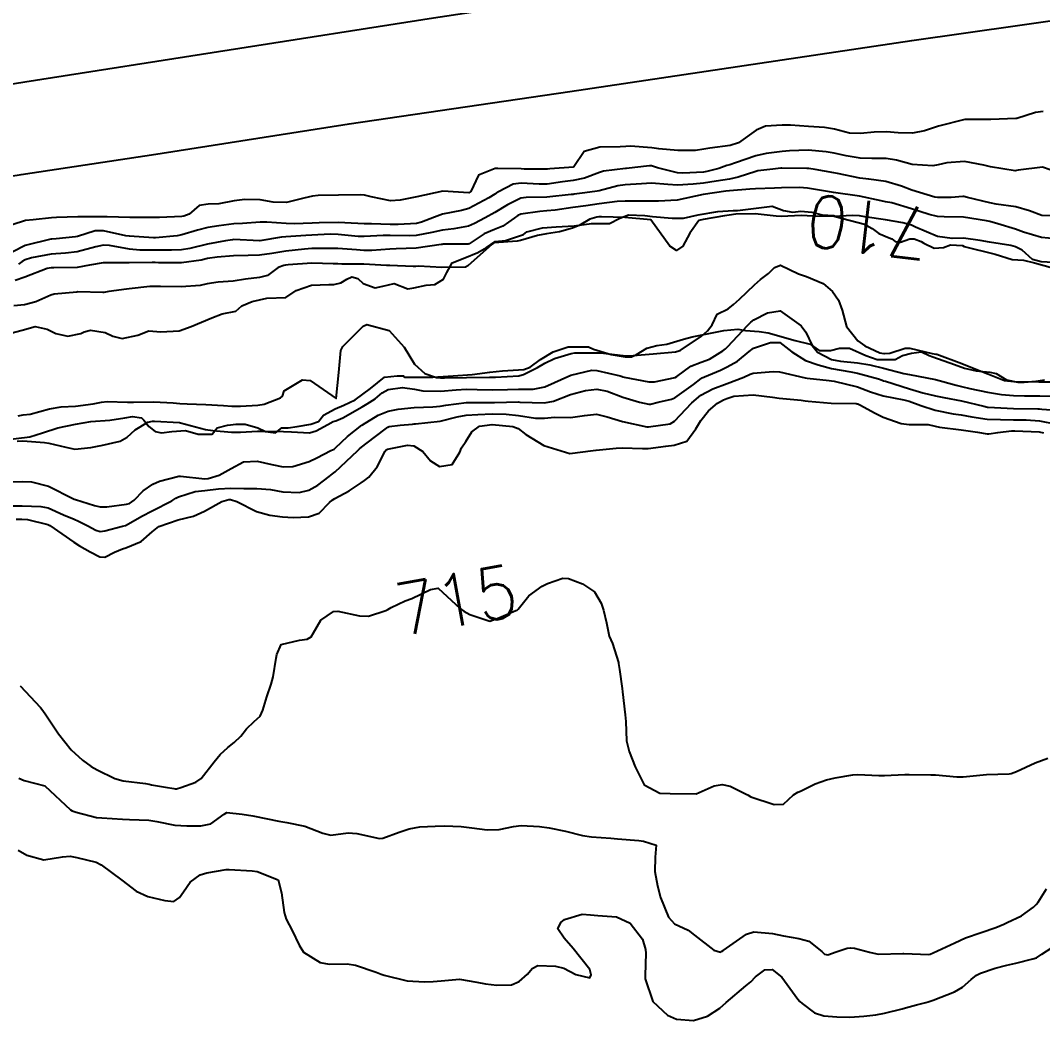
# Model space of a CAD drawing. Header units: metres. Extents: x 307586 to 320046, y 7427249 to 7434250.
# Drawn here: x 310964.7 to 311043.2, y 7432766.8 to 7432843.6 of the extents above; entities that cross this region are included whole.
import ezdxf
from ezdxf.enums import TextEntityAlignment as Align

# ---------------------------------------------------------------- set-up
doc = ezdxf.new("R2010")
doc.units = ezdxf.units.M
doc.header["$MEASUREMENT"] = 0
for name, color, linetype in [('Cotas', 45, 'Continuous'), ('Curvas de Nivel 1m', 11, 'Continuous'), ('Curvas de Nivel 5m', 15, 'Continuous'), ('Hidrografia', 140, 'Continuous'), ('Vias Primárias', 230, 'Continuous')]:
    doc.layers.add(name, color=color, linetype=linetype)
doc.styles.add('Style-STANDARD', font='STANDARD.shx')

msp = doc.modelspace()

# ---------------------------------------------------------------- linework, layer by layer
at = {"layer": 'Curvas de Nivel 1m', "flags": 128}
for points, elevation in [([(311043.203, 7432836.575), (311042.625, 7432836.475), (311041.195, 7432836.028), (311041.101, 7432836.014), (311039.193, 7432835.94), (311037.193, 7432835.96), (311035.187, 7432835.427), (311034.097, 7432835.087), (311033.182, 7432834.9), (311032.084, 7432834.928), (311031.183, 7432835.002), (311030.245, 7432834.987), (311029.181, 7432834.868), (311028.339, 7432834.911), (311027.184, 7432835.201), (311026.43, 7432835.336), (311025.186, 7432835.424), (311023.808, 7432835.503), (311023.187, 7432835.511), (311021.902, 7432835.426), (311021.183, 7432835.14), (311019.82, 7432834.17), (311019.171, 7432833.966), (311017.611, 7432833.753), (311017.168, 7432833.67), (311016.522, 7432833.565), (311015.166, 7432833.562), (311013.705, 7432833.707), (311013.168, 7432833.788), (311011.524, 7432833.912), (311011.169, 7432833.887), (311010.739, 7432833.847), (311009.168, 7432833.826), (311007.982, 7432833.494), (311007.193, 7432832.32), (311007.169, 7432832.303), (311007.153, 7432832.299), (311005.342, 7432832.156), (311005.15, 7432832.143), (311003.376, 7432832.141), (311003.15, 7432832.153), (311001.35, 7432832.188), (311001.15, 7432832.18), (310999.87, 7432831.681), (310999.277, 7432830.418), (310999.122, 7432830.33), (310997.123, 7432830.44), (310995.118, 7432830.009), (310993.851, 7432829.747), (310993.115, 7432829.701), (310991.619, 7432830.004), (310991.119, 7432830.139), (310990.775, 7432830.171), (310989.119, 7432830.138), (310987.564, 7432830.11), (310987.118, 7432830.073), (310986.461, 7432829.914), (310985.113, 7432829.581), (310984.111, 7432829.602), (310983.115, 7432829.772), (310981.916, 7432829.821), (310981.114, 7432829.703), (310979.932, 7432829.469), (310979.111, 7432829.452), (310978.417, 7432829.359), (310977.652, 7432828.675), (310977.254, 7432828.525), (310977.1, 7432828.502), (310975.369, 7432828.436), (310975.099, 7432828.426), (310973.397, 7432828.428), (310973.098, 7432828.432), (310971.364, 7432828.482), (310971.099, 7432828.491), (310969.392, 7432828.482), (310969.098, 7432828.471), (310967.471, 7432828.422), (310967.097, 7432828.407), (310965.667, 7432828.249), (310965.093, 7432828.195), (310964.068, 7432827.861)], 714), ([(311044.345, 7432831.878), (311043.157, 7432832.295), (311041.296, 7432832.059), (311041.154, 7432832.023), (311041.057, 7432832.018), (311039.157, 7432832.321), (311038.662, 7432832.441), (311037.161, 7432832.732), (311035.811, 7432832.632), (311035.158, 7432832.466), (311034.753, 7432832.398), (311033.158, 7432832.508), (311031.961, 7432832.822), (311031.162, 7432832.955), (311030.064, 7432832.953), (311029.162, 7432832.983), (311028.077, 7432833.157), (311027.166, 7432833.355), (311026.545, 7432833.468), (311025.168, 7432833.588), (311023.746, 7432833.545), (311023.167, 7432833.494), (311021.958, 7432833.349), (311021.163, 7432833.168), (311019.598, 7432832.614), (311019.156, 7432832.475), (311018.927, 7432832.41), (311018.301, 7432832.189), (311017.401, 7432831.946), (311017.149, 7432831.914), (311015.546, 7432831.824), (311015.147, 7432831.847), (311013.604, 7432832.245), (311013.154, 7432832.391), (311013.001, 7432832.405), (311011.863, 7432832.263), (311011.233, 7432832.188), (311011.152, 7432832.182), (311009.467, 7432831.977), (311009.147, 7432831.887), (311008.013, 7432831.438), (311007.137, 7432831.261), (311006.306, 7432831.161), (311005.133, 7432830.999), (311004.509, 7432830.98), (311003.133, 7432831.069), (311002.513, 7432830.995), (311001.396, 7432830.387), (311001.227, 7432830.284), (311001.121, 7432830.223), (311000.654, 7432829.933), (310999.11, 7432829.118), (310998.568, 7432828.965), (310997.105, 7432828.691), (310996.493, 7432828.449), (310995.499, 7432828.062), (310995.096, 7432827.977), (310993.693, 7432827.885), (310993.094, 7432827.888), (310991.659, 7432827.94), (310991.095, 7432827.95), (310989.601, 7432828.027), (310989.096, 7432828.049), (310987.624, 7432828.026), (310987.095, 7432828.005), (310985.722, 7432827.952), (310985.094, 7432827.964), (310983.625, 7432828.074), (310983.095, 7432828.068), (310981.742, 7432827.975), (310981.093, 7432827.939), (310979.941, 7432827.796), (310979.088, 7432827.648), (310978.297, 7432827.455), (310977.079, 7432827.098), (310976.732, 7432827.032), (310975.075, 7432826.875), (310974.914, 7432826.873), (310973.077, 7432826.983), (310972.78, 7432827.031), (310971.083, 7432827.4), (310970.447, 7432827.395), (310969.076, 7432826.971), (310968.921, 7432826.936), (310967.445, 7432826.796), (310967.103, 7432826.769), (310967.073, 7432826.767), (310967.031, 7432826.759), (310965.067, 7432826.271), (310964.12, 7432825.781)], 713), ([(311044.424, 7432828.563), (311043.11, 7432828.59), (311042.152, 7432828.943), (311041.116, 7432829.238), (311039.602, 7432829.451), (311039.119, 7432829.547), (311037.404, 7432829.957), (311037.124, 7432830.028), (311037.053, 7432830.032), (311036.143, 7432829.975), (311035.123, 7432829.959), (311034.883, 7432829.992), (311033.131, 7432830.525), (311032.328, 7432830.825), (311031.14, 7432831.185), (311029.834, 7432831.358), (311029.144, 7432831.455), (311027.433, 7432831.793), (311027.149, 7432831.844), (311025.708, 7432832.102), (311025.231, 7432832.187), (311025.154, 7432832.194), (311025.069, 7432832.195), (311023.154, 7432832.215), (311023.074, 7432832.21), (311022.451, 7432832.137), (311021.301, 7432831.998), (311021.15, 7432831.961), (311019.796, 7432831.517), (311019.141, 7432831.382), (311018.117, 7432831.211), (311017.136, 7432831.074), (311016.355, 7432830.991), (311015.133, 7432830.921), (311014.398, 7432830.973), (311013.135, 7432831.054), (311012.373, 7432831.019), (311011.133, 7432830.931), (311010.563, 7432830.847), (311009.125, 7432830.471), (311008.984, 7432830.443), (311008.036, 7432830.311), (311007.219, 7432830.222), (311007.122, 7432830.206), (311006.988, 7432830.189), (311005.119, 7432829.986), (311003.514, 7432829.971), (311003.118, 7432829.906), (311002.083, 7432829.41), (311001.107, 7432828.817), (311000.388, 7432828.401), (310999.552, 7432827.957), (310999.093, 7432827.757), (310997.966, 7432827.555), (310997.088, 7432827.444), (310996.271, 7432827.267), (310995.082, 7432827.044), (310994.544, 7432827.013), (310993.081, 7432827.043), (310992.534, 7432827.043), (310991.08, 7432826.96), (310990.622, 7432826.974), (310989.082, 7432827.134), (310988.485, 7432827.143), (310987.081, 7432827.067), (310986.611, 7432827.036), (310985.078, 7432826.948), (310984.752, 7432826.919), (310983.073, 7432826.642), (310983.045, 7432826.639), (310981.074, 7432826.734), (310980.98, 7432826.726), (310980.45, 7432826.639), (310979.07, 7432826.376), (310977.701, 7432826.039), (310977.066, 7432825.938), (310976.291, 7432825.917), (310975.065, 7432825.913), (310973.869, 7432825.918), (310973.066, 7432825.99), (310971.538, 7432826.276), (310971.068, 7432826.302), (310970.482, 7432826.173), (310969.063, 7432825.8), (310968.154, 7432825.697), (310967.061, 7432825.617), (310965.556, 7432825.32), (310965.056, 7432825.182), (310964.827, 7432825.061), (310964.548, 7432824.835)], 712), ([(311044.169, 7432826.797), (311043.088, 7432826.899), (311041.693, 7432827.312), (311041.097, 7432827.52), (311039.738, 7432827.934), (311039.105, 7432828.119), (311038.867, 7432828.181), (311037.108, 7432828.458), (311035.609, 7432828.483), (311035.108, 7432828.5), (311034.455, 7432828.651), (311033.114, 7432829.103), (311031.597, 7432829.546), (311031.119, 7432829.642), (311030.786, 7432829.702), (311029.123, 7432830.06), (311027.127, 7432830.355), (311026.804, 7432830.409), (311025.132, 7432830.689), (311024.516, 7432830.733), (311023.131, 7432830.698), (311022.584, 7432830.683), (311021.13, 7432830.625), (311020.694, 7432830.591), (311019.127, 7432830.478), (311018.859, 7432830.451), (311017.123, 7432830.2), (311015.118, 7432829.753), (311013.681, 7432829.681), (311013.117, 7432829.689), (311011.711, 7432829.67), (311011.117, 7432829.684), (311010.503, 7432829.666), (311009.115, 7432829.471), (311008.1, 7432829.323), (311007.112, 7432829.183), (311005.76, 7432828.991), (311005.109, 7432828.93), (311004.572, 7432828.892), (311003.106, 7432828.676), (311002.886, 7432828.591), (311002.599, 7432828.375), (311001.726, 7432827.751), (311001.09, 7432827.517), (311000.301, 7432827.186), (310999.155, 7432826.419), (310999.073, 7432826.385), (310997.142, 7432826.37), (310997.072, 7432826.368), (310996.993, 7432826.362), (310995.069, 7432826.064), (310993.535, 7432826.019), (310993.068, 7432826.009), (310991.665, 7432825.906), (310991.067, 7432825.901), (310990.489, 7432825.941), (310989.068, 7432826.05), (310987.571, 7432826.051), (310987.068, 7432826.037), (310986.499, 7432826), (310985.065, 7432825.832), (310983.994, 7432825.67), (310983.062, 7432825.544), (310982.176, 7432825.505), (310981.061, 7432825.476), (310979.795, 7432825.384), (310979.059, 7432825.272), (310978.563, 7432825.16), (310977.055, 7432824.938), (310975.308, 7432824.958), (310975.055, 7432824.964), (310974.805, 7432824.963), (310973.055, 7432824.949), (310972.828, 7432824.959), (310971.055, 7432824.955), (310970.003, 7432824.766), (310969.051, 7432824.581), (310967.275, 7432824.573), (310967.051, 7432824.573), (310966.763, 7432824.517), (310965.043, 7432823.837), (310964.287, 7432823.591)], 711), ([(310964.459, 7432811.265), (310964.89, 7432811.291), (310966.544, 7432811.149), (310966.888, 7432811.106), (310968.184, 7432810.787), (310968.882, 7432810.647), (310970.102, 7432810.762), (310970.745, 7432810.892), (310970.885, 7432810.916), (310972.367, 7432811.259), (310972.895, 7432811.566), (310973.509, 7432812.119), (310974.479, 7432812.714), (310974.841, 7432812.784), (310974.914, 7432812.783), (310974.988, 7432812.783), (310976.913, 7432812.69), (310976.979, 7432812.679), (310978.905, 7432812.158), (310979.467, 7432812.089), (310980.903, 7432811.951), (310981.584, 7432811.942), (310982.904, 7432812.021), (310983.478, 7432812.031), (310984.904, 7432812.006), (310985.513, 7432811.972), (310986.903, 7432811.912), (310987.409, 7432812.051), (310988.302, 7432812.546), (310988.699, 7432812.758), (310988.916, 7432812.831), (310989.449, 7432813.063), (310990.927, 7432813.9), (310991.319, 7432814.116), (310991.93, 7432814.5), (310992.461, 7432814.972), (310992.94, 7432815.232), (310994.029, 7432815.392), (310994.941, 7432815.245), (310995.603, 7432815.123), (310996.94, 7432815.101), (310998.158, 7432815.211), (310998.941, 7432815.25), (310999.772, 7432815.238), (311000.941, 7432815.207), (311002.091, 7432815.229), (311002.942, 7432815.244), (311004.048, 7432815.253), (311004.944, 7432815.439), (311006.953, 7432816.32), (311008.563, 7432816.7), (311008.959, 7432816.696), (311010.738, 7432816.273), (311010.903, 7432816.221), (311010.952, 7432816.208), (311011.039, 7432816.182), (311012.949, 7432815.815), (311013.368, 7432815.827), (311014.952, 7432816.158), (311015.083, 7432816.228), (311016.166, 7432817.011), (311016.97, 7432817.317), (311017.608, 7432817.559), (311018.619, 7432818.184), (311018.82, 7432818.346), (311018.986, 7432818.511), (311020.547, 7432820.157), (311020.765, 7432820.395), (311021.009, 7432820.566), (311022.04, 7432821.117), (311023.02, 7432821.265), (311024.638, 7432820.114), (311024.998, 7432819.626), (311025.478, 7432818.593), (311025.892, 7432818.096), (311026.975, 7432817.53), (311027.653, 7432817.393), (311028.971, 7432817.267), (311029.905, 7432817.11), (311030.966, 7432816.874), (311032.508, 7432816.466), (311032.958, 7432816.365), (311034.953, 7432815.99), (311036.544, 7432815.561), (311036.948, 7432815.465), (311037.585, 7432815.315), (311038.944, 7432815.013), (311040.02, 7432814.851), (311040.941, 7432814.764), (311041.781, 7432814.743), (311042.946, 7432814.743), (311044.104, 7432814.72)], 711), ([(310963.554, 7432808.141), (310964.853, 7432808.152), (310965.537, 7432808.135), (310966.848, 7432807.802), (310968.773, 7432806.842), (310968.833, 7432806.81), (310968.917, 7432806.779), (310970.392, 7432806.32), (310970.828, 7432806.218), (310971.344, 7432806.228), (310972.83, 7432806.412), (310973.07, 7432806.488), (310973.437, 7432806.724), (310974.114, 7432807.447), (310974.852, 7432807.967), (310975.366, 7432808.191), (310976.861, 7432808.565), (310976.975, 7432808.565), (310978.859, 7432808.381), (310979.118, 7432808.397), (310979.959, 7432808.644), (310980.868, 7432809.162), (310981.825, 7432809.669), (310982.874, 7432809.722), (310984.008, 7432809.463), (310984.87, 7432809.293), (310985.614, 7432809.323), (310986.874, 7432809.701), (310987.443, 7432809.988), (310988.538, 7432810.543), (310988.773, 7432810.652), (310988.886, 7432810.74), (310989.804, 7432811.621), (310990.912, 7432812.476), (310990.931, 7432812.492), (310990.959, 7432812.51), (310992.169, 7432813.248), (310992.924, 7432813.555), (310993.696, 7432813.711), (310994.927, 7432813.843), (310996.363, 7432813.884), (310996.928, 7432813.934), (310997.344, 7432814.02), (310998.931, 7432814.229), (311000.761, 7432814.222), (311000.931, 7432814.218), (311001.097, 7432814.223), (311002.932, 7432814.269), (311003.037, 7432814.264), (311004.931, 7432814.197), (311005.612, 7432814.34), (311006.938, 7432814.841), (311008.089, 7432815.161), (311008.942, 7432815.245), (311009.74, 7432815.087), (311010.937, 7432814.647), (311012.234, 7432814.257), (311012.931, 7432814.102), (311013.076, 7432814.104), (311013.645, 7432814.243), (311014.687, 7432814.481), (311014.937, 7432814.596), (311016.357, 7432815.619), (311016.952, 7432816.077), (311017.028, 7432816.123), (311017.22, 7432816.197), (311018.436, 7432816.71), (311018.965, 7432816.956), (311019.736, 7432817.404), (311020.646, 7432818.155), (311020.985, 7432818.387), (311022.281, 7432818.846), (311022.99, 7432818.822), (311023.923, 7432818.121), (311024.973, 7432817.463), (311025.94, 7432817.124), (311026.964, 7432816.836), (311028.457, 7432816.569), (311028.959, 7432816.488), (311030.583, 7432816.036), (311030.855, 7432815.935), (311030.952, 7432815.903), (311031.12, 7432815.859), (311032.946, 7432815.273), (311033.972, 7432814.97), (311034.94, 7432814.748), (311035.579, 7432814.62), (311036.937, 7432814.349), (311038.644, 7432813.943), (311038.932, 7432813.88), (311039.001, 7432813.871), (311040.931, 7432813.77), (311042.79, 7432813.751), (311042.931, 7432813.74), (311043.101, 7432813.718), (311044.93, 7432813.582)], 712), ([(310963.37, 7432806.302), (310964.827, 7432806.285), (310966.275, 7432806.256), (310966.826, 7432806.136), (310967.994, 7432805.615), (310968.818, 7432805.271), (310969.17, 7432805.128), (310969.878, 7432804.764), (310970.482, 7432804.427), (310970.809, 7432804.328), (310971.189, 7432804.366), (310972.544, 7432804.733), (310972.76, 7432804.784), (310972.814, 7432804.81), (310974.029, 7432805.51), (310974.825, 7432805.909), (310976.313, 7432806.688), (310976.636, 7432806.883), (310976.838, 7432806.986), (310978.119, 7432807.392), (310978.845, 7432807.473), (310979.898, 7432807.594), (310980.848, 7432807.66), (310981.844, 7432807.624), (310982.848, 7432807.635), (310983.908, 7432807.538), (310984.845, 7432807.373), (310986.092, 7432807.323), (310986.847, 7432807.502), (310987.518, 7432807.888), (310988.396, 7432808.545), (310988.665, 7432808.742), (310988.867, 7432808.904), (310990.563, 7432810.515), (310990.727, 7432810.671), (310990.887, 7432810.8), (310991.853, 7432811.546), (310992.911, 7432812.343), (310993.014, 7432812.386), (310993.85, 7432812.481), (310994.81, 7432812.575), (310994.914, 7432812.584), (310995.035, 7432812.59), (310996.916, 7432812.786), (310998.223, 7432813.124), (310998.921, 7432813.244), (310999.82, 7432813.304), (311000.923, 7432813.357), (311001.975, 7432813.327), (311002.922, 7432813.235), (311004.239, 7432813.038), (311004.92, 7432813.027), (311005.688, 7432813.106), (311006.92, 7432813.073), (311007.997, 7432813.235), (311008.923, 7432813.344), (311009.751, 7432813.117), (311010.918, 7432812.764), (311012.799, 7432812.366), (311012.914, 7432812.36), (311014.566, 7432812.584), (311014.919, 7432812.791), (311016.245, 7432814.21), (311016.939, 7432814.783), (311017.865, 7432815.269), (311018.948, 7432815.696), (311020.225, 7432816.161), (311020.72, 7432816.39), (311020.958, 7432816.477), (311022.488, 7432816.606), (311022.96, 7432816.582), (311024.931, 7432816.133), (311024.953, 7432816.129), (311025.086, 7432816.108), (311026.773, 7432815.905), (311026.951, 7432815.892), (311027.166, 7432815.863), (311028.947, 7432815.419), (311029.949, 7432815.051), (311030.94, 7432814.739), (311032.521, 7432814.43), (311032.936, 7432814.322), (311033.83, 7432814.001), (311034.929, 7432813.642), (311036.314, 7432813.356), (311036.926, 7432813.272), (311037.745, 7432813.132), (311038.923, 7432812.959), (311039.932, 7432812.921), (311040.923, 7432812.91), (311041.913, 7432812.895), (311042.922, 7432812.809), (311044.239, 7432812.558)], 713), ([(310964.383, 7432805.269), (310964.817, 7432805.275), (310965.232, 7432805.239), (310966.814, 7432804.861), (310966.95, 7432804.799), (310968.8, 7432803.497), (310969.246, 7432803.222), (310970.064, 7432802.761), (310970.787, 7432802.387), (310971.171, 7432802.363), (310971.917, 7432802.739), (310972.54, 7432802.988), (310972.796, 7432803.06), (310973.957, 7432803.562), (310974.809, 7432804.304), (310975.319, 7432804.702), (310976.818, 7432805.227), (310977.994, 7432805.496), (310978.825, 7432805.877), (310980.166, 7432806.64), (310980.696, 7432806.771), (310980.835, 7432806.771), (310981.304, 7432806.625), (310982.825, 7432805.865), (310983.845, 7432805.577), (310984.821, 7432805.443), (310985.639, 7432805.395), (310986.822, 7432805.447), (310987.645, 7432805.732), (310988.434, 7432806.544), (310988.642, 7432806.736), (310988.838, 7432806.855), (310989.925, 7432807.446), (310990.856, 7432808.057), (310991.124, 7432808.242), (310991.442, 7432808.504), (310992.085, 7432809.284), (310992.697, 7432810.492), (310992.781, 7432810.595), (310992.885, 7432810.645), (310994.419, 7432810.946), (310994.889, 7432810.903), (310995.589, 7432810.459), (310996.175, 7432809.749), (310996.872, 7432809.317), (310997.844, 7432809.46), (310998.426, 7432810.425), (310998.571, 7432810.74), (310998.895, 7432811.243), (310999.352, 7432811.967), (310999.929, 7432812.405), (311000.914, 7432812.542), (311002.487, 7432812.374), (311002.911, 7432812.22), (311003.491, 7432811.777), (311004.892, 7432810.936), (311006.883, 7432810.32), (311008.654, 7432810.535), (311008.887, 7432810.569), (311010.433, 7432810.734), (311010.89, 7432810.736), (311012.453, 7432810.691), (311012.89, 7432810.706), (311014.251, 7432810.878), (311014.894, 7432810.945), (311015.863, 7432811.25), (311016.553, 7432812.205), (311016.919, 7432812.847), (311017.531, 7432813.59), (311018.212, 7432814.187), (311018.675, 7432814.443), (311018.937, 7432814.546), (311019.471, 7432814.705), (311020.94, 7432814.829), (311022.443, 7432814.63), (311022.937, 7432814.557), (311024.644, 7432814.405), (311024.935, 7432814.363), (311025.159, 7432814.331), (311026.934, 7432814.173), (311028.844, 7432814.151), (311028.934, 7432814.135), (311028.991, 7432814.117), (311029.129, 7432814.057), (311030.304, 7432813.417), (311030.924, 7432813.101), (311032.31, 7432812.625), (311032.918, 7432812.548), (311034.386, 7432812.527), (311034.917, 7432812.412), (311035.264, 7432812.332), (311036.915, 7432812.131), (311038.18, 7432811.947), (311038.911, 7432811.824), (311039.029, 7432811.821), (311039.744, 7432811.932), (311040.788, 7432812.048), (311040.914, 7432812.05), (311041.044, 7432812.048), (311042.914, 7432811.971), (311043.246, 7432811.887)], 714), ([(310964.578, 7432785.381), (310964.979, 7432785.226), (310966.573, 7432784.8), (310968.555, 7432782.957), (310968.66, 7432782.884), (310968.987, 7432782.773), (310970.547, 7432782.384), (310970.954, 7432782.339), (310972.546, 7432782.237), (310973.061, 7432782.209), (310974.545, 7432782.168), (310975.174, 7432782.07), (310976.54, 7432781.796), (310977.465, 7432781.745), (310978.539, 7432781.741), (310979.304, 7432781.886), (310980.352, 7432782.633), (310980.554, 7432782.755), (310981.729, 7432782.618), (310982.551, 7432782.506), (310982.677, 7432782.483), (310984.545, 7432782.08), (310985.145, 7432781.98), (310986.54, 7432781.701), (310987.912, 7432781.167), (310988.53, 7432781.027), (310989.868, 7432781.185), (310990.532, 7432781.136), (310992.262, 7432780.757), (310992.527, 7432780.775), (310993.761, 7432781.251), (310994.538, 7432781.496), (310995.354, 7432781.645), (310996.542, 7432781.716), (310997.252, 7432781.723), (310998.542, 7432781.696), (310999.36, 7432781.589), (311000.538, 7432781.421), (311001.46, 7432781.46), (311002.543, 7432781.691), (311003.152, 7432781.755), (311004.543, 7432781.679), (311005.294, 7432781.586), (311006.538, 7432781.323), (311007.847, 7432780.993), (311008.532, 7432780.892), (311010.026, 7432780.783), (311010.53, 7432780.736), (311012.166, 7432780.616), (311012.528, 7432780.557), (311013.5, 7432780.24), (311013.43, 7432779.325), (311013.407, 7432778.241), (311013.594, 7432777.137), (311013.839, 7432776.236), (311014.46, 7432774.724), (311014.915, 7432774.223), (311015.956, 7432773.716), (311016.444, 7432773.352), (311017.936, 7432772.185), (311018.431, 7432772.038), (311018.529, 7432772.081), (311018.645, 7432772.177), (311020.446, 7432773.427), (311020.997, 7432773.595), (311022.446, 7432773.473), (311023.271, 7432773.295), (311024.443, 7432773.086), (311025.215, 7432772.873), (311026.213, 7432772.083), (311026.43, 7432771.886), (311026.684, 7432771.822), (311027.333, 7432772.071), (311028.159, 7432772.339), (311028.436, 7432772.382), (311028.729, 7432772.349), (311029.876, 7432772.038), (311030.431, 7432771.901), (311030.574, 7432771.885), (311032.432, 7432771.937), (311032.504, 7432771.938), (311034.431, 7432771.854), (311034.538, 7432771.882), (311034.769, 7432771.985), (311036.441, 7432772.754), (311037.254, 7432773.143), (311038.449, 7432773.556), (311039.585, 7432773.923), (311040.184, 7432774.187), (311040.459, 7432774.311), (311041.543, 7432774.823), (311042.477, 7432775.483), (311042.673, 7432775.696), (311042.817, 7432775.887), (311043.47, 7432776.904)], 716), ([(310964.513, 7432779.86), (310965.185, 7432779.495), (310966.506, 7432779.129), (310967.941, 7432779.353), (310968.509, 7432779.404), (310969.035, 7432779.299), (310970.505, 7432778.934), (310970.905, 7432778.746), (310972.485, 7432777.555), (310973.596, 7432776.719), (310974.469, 7432776.322), (310975.785, 7432776.009), (310976.465, 7432775.92), (310976.922, 7432776.222), (310977.221, 7432776.673), (310977.738, 7432777.414), (310978.493, 7432777.966), (310979.018, 7432778.129), (310980.499, 7432778.372), (310980.734, 7432778.393), (310982.498, 7432778.279), (310982.881, 7432778.222), (310984.488, 7432777.582), (310984.74, 7432776.586), (310984.945, 7432775.07), (310985.105, 7432774.58), (310985.565, 7432773.694), (310986.09, 7432772.565), (310986.425, 7432772.034), (310987.716, 7432771.244), (310988.411, 7432771.109), (310989.78, 7432771.151), (310990.411, 7432771.031), (310992.017, 7432770.494), (310992.401, 7432770.344), (310992.629, 7432770.26), (310994.397, 7432769.849), (310995.71, 7432769.764), (310996.396, 7432769.78), (310996.995, 7432769.836), (310998.398, 7432769.954), (310999.739, 7432769.742), (311000.395, 7432769.605), (311001.264, 7432769.512), (311002.395, 7432769.538), (311002.986, 7432769.775), (311003.626, 7432770.358), (311003.983, 7432770.78), (311004.413, 7432771.02), (311005.77, 7432770.972), (311006.41, 7432770.802), (311007.331, 7432770.311), (311008.401, 7432770.069), (311008.509, 7432770.298), (311008.409, 7432770.7), (311007.133, 7432772.313), (311006.441, 7432773.12), (311005.95, 7432773.83), (311006.192, 7432774.324), (311006.455, 7432774.543), (311007.824, 7432774.942), (311008.459, 7432774.899), (311009.027, 7432774.86), (311010.458, 7432774.742), (311011.519, 7432774.259), (311012.441, 7432773.034), (311012.688, 7432772.247), (311012.709, 7432771.967), (311012.654, 7432770.247), (311012.667, 7432769.981), (311013.251, 7432768.241), (311014.373, 7432767.204), (311015.053, 7432766.903), (311016.369, 7432766.788), (311017.435, 7432767.126), (311018.378, 7432767.733), (311018.885, 7432768.172), (311020.396, 7432769.454), (311020.779, 7432769.766), (311021.141, 7432770.143), (311021.854, 7432770.693), (311022.411, 7432770.696), (311023.16, 7432770.122), (311024.386, 7432768.424), (311024.531, 7432768.254), (311024.704, 7432768.105), (311025.656, 7432767.371), (311026.374, 7432767.152), (311027.381, 7432767.062), (311028.373, 7432767.036), (311029.447, 7432767.117), (311030.375, 7432767.238), (311031.043, 7432767.357), (311032.38, 7432767.683), (311032.635, 7432767.753), (311033.478, 7432767.999), (311034.205, 7432768.172), (311034.385, 7432768.223), (311034.767, 7432768.365), (311036.393, 7432768.991), (311037.009, 7432769.342), (311037.674, 7432769.947), (311038.082, 7432770.269), (311038.41, 7432770.423), (311039.537, 7432770.802), (311040.42, 7432771.032), (311041.121, 7432771.205), (311042.427, 7432771.522), (311042.703, 7432771.613), (311043.099, 7432771.883), (311043.908, 7432772.406)], 717)]:
    msp.add_lwpolyline(points, dxfattribs=dict(at, elevation=elevation))
at = {"layer": 'Curvas de Nivel 5m', "flags": 128}
for points, elevation in [([(311043.979, 7432824.966), (311043.064, 7432825.022), (311042.381, 7432825.216), (311041.603, 7432825.912), (311041.077, 7432826.182), (311040.734, 7432826.268), (311039.082, 7432826.534), (311038.367, 7432826.664), (311037.086, 7432826.831), (311036.235, 7432826.823), (311035.088, 7432826.972), (311033.416, 7432827.689), (311033.1, 7432827.834), (311032.441, 7432828.017), (311031.105, 7432828.255), (311029.534, 7432828.481), (311029.108, 7432828.545), (311028.585, 7432828.588), (311027.107, 7432828.511), (311025.527, 7432828.524), (311025.107, 7432828.566), (311024.641, 7432828.581), (311023.107, 7432828.499), (311022.714, 7432828.526), (311021.109, 7432828.716), (311019.627, 7432828.691), (311019.107, 7432828.619), (311018.743, 7432828.547), (311017.104, 7432828.283), (311016.78, 7432828.205), (311016.088, 7432827.215), (311015.56, 7432826.223), (311015.07, 7432825.897), (311014.555, 7432826.235), (311013.103, 7432828.25), (311011.104, 7432828.416), (311009.295, 7432828.487), (311009.105, 7432828.471), (311008.957, 7432828.448), (311008.415, 7432828.307), (311007.59, 7432827.821), (311007.092, 7432827.598), (311006.088, 7432827.335), (311005.085, 7432827.171), (311004.401, 7432827.039), (311003.077, 7432826.662), (311002.831, 7432826.618), (311001.074, 7432826.487), (311001.003, 7432826.462), (311000.909, 7432826.392), (310999.056, 7432824.716), (310998.854, 7432824.623), (310997.054, 7432824.586), (310995.27, 7432824.682), (310995.055, 7432824.678), (310994.857, 7432824.67), (310993.055, 7432824.731), (310992.804, 7432824.744), (310991.056, 7432824.834), (310989.376, 7432824.855), (310989.056, 7432824.861), (310988.718, 7432824.881), (310987.057, 7432824.926), (310985.254, 7432824.786), (310985.055, 7432824.761), (310984.909, 7432824.737), (310984.493, 7432824.596), (310983.67, 7432823.98), (310983.045, 7432823.819), (310981.981, 7432823.683), (310981.042, 7432823.543), (310979.867, 7432823.474), (310979.04, 7432823.331), (310978.489, 7432823.215), (310977.037, 7432823.114), (310975.454, 7432823.12), (310975.037, 7432823.133), (310974.631, 7432823.12), (310973.035, 7432822.946), (310972.84, 7432822.927), (310971.491, 7432822.745), (310971.099, 7432822.682), (310971.032, 7432822.682), (310969.1, 7432822.711), (310969.032, 7432822.709), (310967.287, 7432822.54), (310967.028, 7432822.474), (310965.871, 7432821.967), (310965.017, 7432821.737), (310964.195, 7432821.658)], 710), ([(310964.535, 7432813.216), (310964.917, 7432813.282), (310965.438, 7432813.342), (310966.922, 7432813.747), (310967.825, 7432813.89), (310968.925, 7432813.939), (310970.288, 7432814.121), (310970.928, 7432814.266), (310971.364, 7432814.31), (310972.928, 7432814.266), (310973.389, 7432814.265), (310974.929, 7432814.274), (310976.436, 7432814.196), (310976.928, 7432814.151), (310977.488, 7432814.114), (310978.927, 7432814.08), (310980.279, 7432813.993), (310980.926, 7432813.942), (310981.596, 7432813.954), (310982.927, 7432814.035), (310983.422, 7432814.111), (310984.667, 7432814.593), (310984.809, 7432814.716), (310984.938, 7432815.116), (310986.346, 7432815.969), (310986.946, 7432815.918), (310988.933, 7432814.54), (310989.134, 7432816.537), (310989.303, 7432818.21), (310989.458, 7432818.533), (310990.999, 7432820.079), (310991.29, 7432820.217), (310992.996, 7432819.761), (310994.152, 7432818.478), (310994.963, 7432817.161), (310995.733, 7432816.458), (310996.642, 7432816.137), (310996.95, 7432816.116), (310997.258, 7432816.129), (310998.95, 7432816.151), (311000.717, 7432816.16), (311000.951, 7432816.16), (311001.174, 7432816.165), (311002.952, 7432816.282), (311003.03, 7432816.292), (311003.314, 7432816.366), (311004.396, 7432816.921), (311004.966, 7432817.236), (311005.701, 7432817.61), (311006.978, 7432817.998), (311007.265, 7432818.031), (311008.979, 7432818.051), (311009.238, 7432818.037), (311010.976, 7432817.826), (311011.44, 7432817.801), (311012.978, 7432817.932), (311013.264, 7432817.962), (311014.981, 7432818.122), (311015.072, 7432818.138), (311015.336, 7432818.225), (311016.994, 7432819.314), (311017.454, 7432819.739), (311017.791, 7432820.192), (311018.184, 7432821.02), (311019.021, 7432821.417), (311019.45, 7432821.75), (311019.889, 7432822.167), (311021.044, 7432823.254), (311021.521, 7432823.672), (311022.131, 7432824.139), (311022.59, 7432824.602), (311023.059, 7432824.774), (311024.425, 7432824.116), (311025.051, 7432823.889), (311026.327, 7432823.372), (311027.04, 7432822.746), (311027.491, 7432822.075), (311027.77, 7432821.324), (311028.119, 7432820.069), (311028.992, 7432818.962), (311029.518, 7432818.582), (311030.666, 7432818.035), (311030.982, 7432817.983), (311031.033, 7432817.979), (311031.439, 7432818.025), (311032.614, 7432818.387), (311032.987, 7432818.394), (311034.698, 7432817.993), (311034.982, 7432817.941), (311035.045, 7432817.926), (311036.972, 7432817.231), (311038.165, 7432816.747), (311038.96, 7432816.424), (311040.242, 7432815.927), (311040.952, 7432815.834), (311042.877, 7432815.807), (311042.962, 7432815.803), (311043.045, 7432815.806), (311044.962, 7432815.802)], 710), ([(310964.668, 7432792.47), (310966.239, 7432790.806), (310966.418, 7432790.58), (310966.637, 7432790.242), (310967.618, 7432788.79), (310968.605, 7432787.57), (310969.455, 7432786.767), (310970.128, 7432786.297), (310970.586, 7432786.031), (310971.949, 7432785.366), (310972.577, 7432785.183), (310974.295, 7432784.994), (310974.575, 7432784.939), (310974.762, 7432784.894), (310975.84, 7432784.691), (310976.479, 7432784.588), (310976.572, 7432784.574), (310976.673, 7432784.578), (310977.01, 7432784.676), (310978.165, 7432785.076), (310978.58, 7432785.374), (310979.582, 7432786.645), (310980.027, 7432787.213), (310980.61, 7432787.743), (310981.116, 7432788.125), (310981.615, 7432788.62), (310982.06, 7432789.184), (310982.634, 7432789.755), (310983.091, 7432790.153), (310983.312, 7432790.603), (310983.619, 7432791.64), (310983.937, 7432792.597), (310984.092, 7432793.183), (310984.341, 7432794.594), (310984.395, 7432794.894), (310984.704, 7432795.664), (310986.116, 7432795.978), (310986.708, 7432796.068), (310987.014, 7432796.253), (310987.188, 7432796.555), (310987.755, 7432797.522), (310988.738, 7432798.188), (310989.064, 7432798.209), (310990.733, 7432797.854), (310991.407, 7432797.829), (310992.739, 7432798.262), (310992.901, 7432798.328), (310993.158, 7432798.486), (310994.223, 7432799.001), (310994.75, 7432799.194), (310996.19, 7432799.882), (310996.758, 7432799.967), (310998.461, 7432798.423), (310998.74, 7432798.216), (310999.196, 7432797.953), (311000.729, 7432797.444), (311001.424, 7432797.692), (311002.741, 7432798.261), (311002.82, 7432798.291), (311002.899, 7432798.368), (311003.723, 7432799.391), (311004.761, 7432800.143), (311005.163, 7432800.344), (311006.339, 7432800.757), (311006.769, 7432800.707), (311007.842, 7432800.309), (311008.757, 7432799.698), (311009.278, 7432798.822), (311009.457, 7432798.289), (311009.702, 7432797.312), (311009.898, 7432796.282), (311010.149, 7432795.721), (311010.599, 7432794.271), (311010.61, 7432794.189), (311010.687, 7432793.727), (311010.897, 7432792.268), (311010.928, 7432792.008), (311011.128, 7432790.265), (311011.163, 7432789.74), (311011.234, 7432788.264), (311011.425, 7432787.447), (311011.889, 7432786.257), (311012.579, 7432784.878), (311013.785, 7432784.238), (311014.573, 7432784.207), (311016.573, 7432784.2), (311017.948, 7432784.817), (311018.58, 7432784.896), (311019.186, 7432784.775), (311020.468, 7432784.152), (311020.528, 7432784.107), (311020.572, 7432784.076), (311020.77, 7432783.949), (311022.565, 7432783.361), (311023.288, 7432783.401), (311024.046, 7432784.115), (311024.381, 7432784.306), (311024.577, 7432784.401), (311025.711, 7432784.968), (311026.591, 7432785.255), (311027.242, 7432785.424), (311028.597, 7432785.656), (311028.981, 7432785.67), (311030.596, 7432785.602), (311031.02, 7432785.602), (311032.598, 7432785.677), (311032.92, 7432785.685), (311034.598, 7432785.658), (311034.945, 7432785.637), (311036.596, 7432785.49), (311037.064, 7432785.487), (311038.599, 7432785.655), (311038.861, 7432785.676), (311040.6, 7432785.734), (311040.758, 7432785.76), (311041.158, 7432785.912), (311042.61, 7432786.562), (311043.566, 7432786.928)], 715)]:
    msp.add_lwpolyline(points, dxfattribs=dict(at, elevation=elevation))
at = {"layer": 'Hidrografia'}
for points in [[(310963.582, 7432819.458), (310964.837, 7432819.788), (310965.827, 7432820.052), (310966.752, 7432819.854), (310967.412, 7432819.524), (310968.336, 7432819.326), (310969.327, 7432819.524), (310969.591, 7432819.656), (310970.075, 7432819.791), (310971.198, 7432819.593), (310971.792, 7432819.329), (310972.518, 7432819.131), (310973.707, 7432819.395), (310974.566, 7432819.725), (310975.49, 7432819.659), (310976.877, 7432819.725), (310977.801, 7432820.055), (310979.386, 7432820.715), (310980.178, 7432821.045), (310981.235, 7432821.243), (310981.697, 7432821.639), (310982.49, 7432821.969), (310983.612, 7432822.233), (310985.065, 7432822.299), (310985.857, 7432822.827), (310987.046, 7432823.223), (310988.367, 7432823.289), (310988.763, 7432823.289), (310989.291, 7432823.421), (310989.753, 7432823.685), (310990.15, 7432823.883), (310990.612, 7432823.751), (310991.008, 7432823.355), (310991.933, 7432823.025), (310992.527, 7432823.157), (310993.385, 7432823.355), (310994.442, 7432822.959), (310994.904, 7432823.025), (310995.851, 7432823.225), (310996.511, 7432823.291), (310997.171, 7432823.687), (310997.436, 7432824.215), (310997.832, 7432824.941), (310998.822, 7432825.336), (310999.813, 7432825.732), (311000.473, 7432826.128), (311001.134, 7432826.59), (311001.926, 7432826.657), (311003.313, 7432827.118), (311003.577, 7432827.316), (311004.765, 7432827.646), (311005.822, 7432827.712), (311007.209, 7432827.778), (311008.529, 7432827.976), (311009.916, 7432827.976), (311010.709, 7432828.372), (311011.369, 7432828.636), (311012.624, 7432828.57), (311013.218, 7432828.504), (311014.737, 7432828.372), (311015.595, 7432828.372), (311016.718, 7432828.636), (311018.236, 7432828.9), (311019.425, 7432828.966), (311019.755, 7432828.966), (311022.417, 7432829.302), (311023.276, 7432828.972), (311024.002, 7432828.84), (311024.596, 7432828.906), (311025.455, 7432828.84), (311026.247, 7432828.642), (311027.106, 7432828.576), (311027.238, 7432828.51), (311029.483, 7432827.916), (311030.077, 7432827.586), (311030.606, 7432827.19), (311031.398, 7432826.86), (311031.596, 7432826.794), (311031.86, 7432826.596), (311032.256, 7432826.53), (311032.983, 7432826.794), (311033.313, 7432826.794), (311033.841, 7432826.596), (311034.039, 7432826.464), (311034.832, 7432826.068), (311035.558, 7432826.134), (311036.086, 7432826.332), (311037.011, 7432826.266), (311037.143, 7432826.2), (311039.52, 7432825.606), (311040.841, 7432825.21), (311041.699, 7432825.144), (311042.558, 7432824.946), (311043.746, 7432824.616)], [(310963.102, 7432811.314), (310965.434, 7432811.605), (310966.406, 7432811.896), (310967.572, 7432812.285), (310968.932, 7432812.576), (310970.098, 7432812.77), (310971.555, 7432812.867), (310972.721, 7432813.062), (310973.304, 7432813.159), (310973.984, 7432813.062), (310974.178, 7432812.867), (310974.567, 7432812.382), (310975.053, 7432811.993), (310975.538, 7432811.896), (310976.316, 7432811.993), (310977.384, 7432812.09), (310978.356, 7432811.799), (310979.425, 7432811.799), (310979.813, 7432812.285), (310980.591, 7432812.479), (310981.271, 7432812.576), (310981.951, 7432812.576), (310982.922, 7432812.285), (310983.505, 7432811.993), (310984.282, 7432811.896), (310984.768, 7432812.285), (310985.254, 7432812.285), (310985.934, 7432812.382), (310987.003, 7432812.576), (310987.586, 7432812.77), (310987.974, 7432813.256), (310988.849, 7432813.741), (310989.529, 7432814.033), (310990.403, 7432814.421), (310991.569, 7432815.295), (310992.638, 7432816.169), (310993.609, 7432816.266), (310994.095, 7432816.266), (310994.192, 7432816.169), (310996.355, 7432816.174), (310997.909, 7432816.271), (310999.366, 7432816.368), (311000.726, 7432816.562), (311001.698, 7432816.659), (311003.35, 7432816.756), (311003.836, 7432816.951), (311004.613, 7432817.533), (311005.584, 7432818.116), (311006.75, 7432818.504), (311008.305, 7432818.504), (311008.693, 7432818.31), (311010.053, 7432817.922), (311011.122, 7432817.727), (311011.608, 7432817.727), (311011.996, 7432817.922), (311012.774, 7432818.407), (311013.551, 7432818.601), (311014.328, 7432818.698), (311015.591, 7432819.087), (311016.271, 7432819.281), (311018.7, 7432819.767), (311019.769, 7432819.864), (311020.352, 7432819.767), (311021.421, 7432819.669), (311022.101, 7432819.572), (311024.163, 7432818.989), (311025.329, 7432818.697), (311026.009, 7432818.212), (311026.884, 7432818.212), (311027.564, 7432818.406), (311028.341, 7432818.406), (311029.604, 7432817.823), (311030.478, 7432817.532), (311031.839, 7432817.532), (311032.422, 7432817.823), (311033.102, 7432818.018), (311033.879, 7432818.115), (311034.462, 7432817.823), (311034.753, 7432817.726), (311036.405, 7432817.144), (311037.182, 7432816.852), (311038.057, 7432816.658), (311039.125, 7432816.561), (311039.611, 7432816.464), (311040.402, 7432815.974), (311041.276, 7432815.78), (311041.762, 7432815.78), (311042.637, 7432815.877), (311043.317, 7432815.974)]]:
    msp.add_lwpolyline(points, dxfattribs=at)
at = {"layer": 'Vias Primárias'}
msp.add_lwpolyline([(310927.177, 7432825.709), (310964.765, 7432831.728), (310975.091, 7432833.294), (310989.938, 7432835.63), (311006.864, 7432838.11), (311033.134, 7432842.005), (311083.407, 7432849.187), (311123.666, 7432855.192), (311157.692, 7432859.911), (311222.005, 7432869.211), (311260.309, 7432874.631, -0.003471), (311286.979, 7432878.216, -0.038691)], format="xyb", dxfattribs=at)
msp.add_lwpolyline([(311160.537, 7432867.395), (311156.711, 7432866.842), (311122.669, 7432862.12), (311082.395, 7432856.113), (311032.144, 7432848.935), (311025.145, 7432848.065), (310996.415, 7432843.717), (310965.033, 7432838.814), (310926.621, 7432832.656)], dxfattribs=at)

# ---------------------------------------------------------------- texts
at = {"layer": 'Cotas', "style": 'Style-STANDARD'}
for s, rotation, p in [('710', 173.24915, (311029.755, 7432827.693, 710)), ('715', 10.07481, (310998.151, 7432799.059, 715))]:
    msp.add_text(s, height=4, rotation=rotation, dxfattribs=at).set_placement(p, align=Align.MIDDLE_CENTER)

doc.saveas('drawing.dxf')
